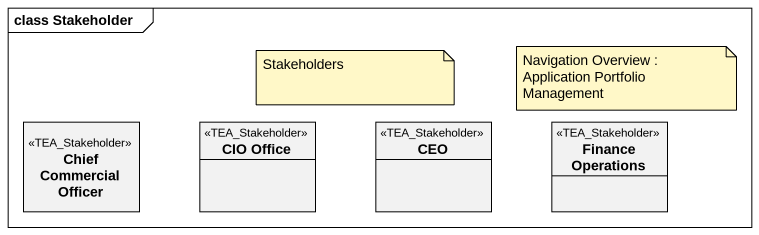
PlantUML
@startuml
mainframe class Stakeholder
hide circle
hide empty members
class "Chief Commercial Officer" as Chief_Commercial_Officer <<TEA_Stakeholder>>
class "CIO Office" as CIO_Office <<TEA_Stakeholder>>
class CEO <<TEA_Stakeholder>>
class "Finance Operations" as Finance_Operations <<TEA_Stakeholder>>
note as N1
  Stakeholders
end note
note as N2
  Navigation Overview : Application Portfolio Management
end note
@enduml
